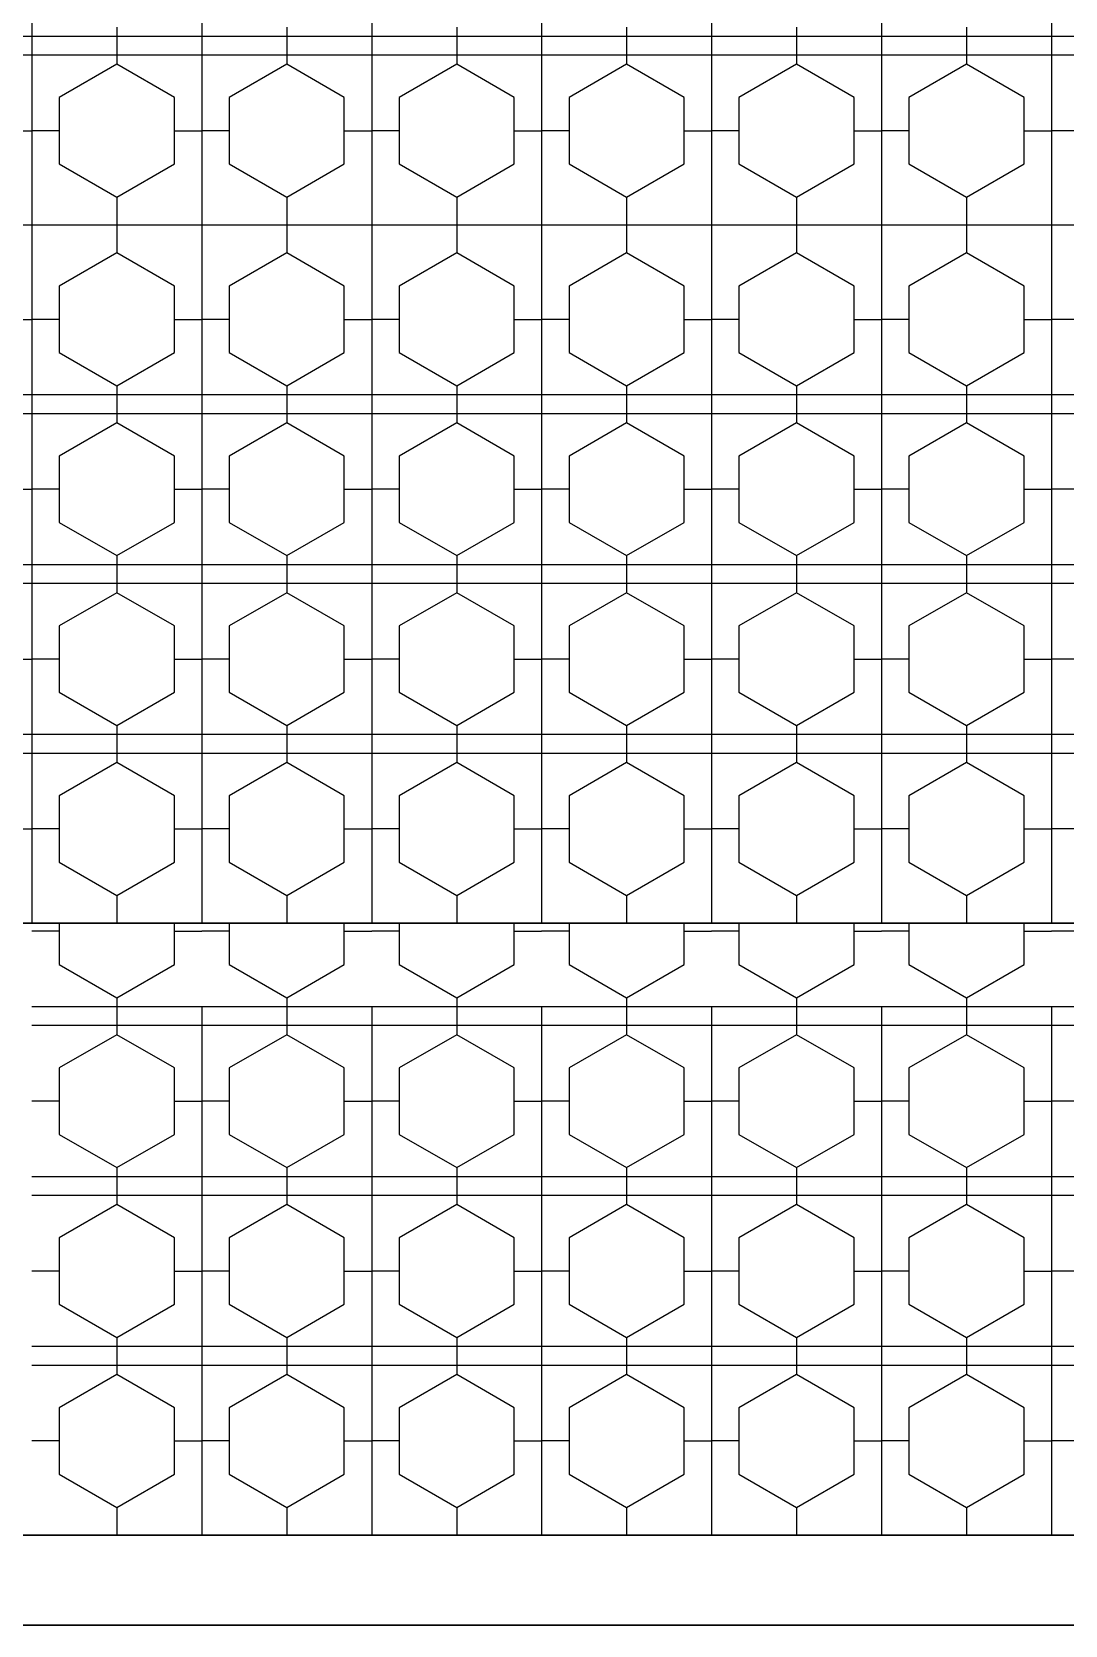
# Model space of a CAD drawing. Header units: metres. Extents: x -1744 to -758, y -4183 to -3914.
# Drawn here: x -838.484 to -835.858, y -4097.928 to -4093.877 of the extents above; entities that cross this region are included whole.
import ezdxf

# ---------------------------------------------------------------- set-up
doc = ezdxf.new("R2010")
doc.units = ezdxf.units.M
doc.layers.add('A-ID', color=11, linetype='Continuous')
doc.layers.add('WALL', color=7, linetype='Continuous')
doc.layers.add('by block', color=252, linetype='Continuous', lineweight=30)

# ---------------------------------------------------------------- blocks, each defined once
blk = doc.blocks.new('A$C1C9B1590')
at = {"layer": 'A-ID', "color": 250}
for p, q in [((767.0044, 89.5065), (767.0044, 89.0269)), ((767.0044, 89.5065), (767.0044, 89.0269)), ((767.4362, 89.5065), (767.4362, 89.0269)), ((767.4362, 89.5065), (767.4362, 89.0269)), ((767.8681, 89.5065), (767.8681, 89.0269)), ((767.8681, 89.5065), (767.8681, 89.0269)), ((768.2999, 89.5065), (768.2999, 89.0269)), ((768.2999, 89.5065), (768.2999, 89.0269)), ((768.7318, 89.5065), (768.7318, 89.0269)), ((768.7318, 89.5065), (768.7318, 89.0269)), ((769.1636, 89.5065), (769.1636, 89.0269)), ((769.1636, 89.5065), (769.1636, 89.0269)), ((769.5954, 89.5065), (769.5954, 89.0269)), ((769.5954, 89.5065), (769.5954, 89.0269)), ((767.0044, 89.0747), (766.5725, 89.0747)), ((767.0044, 89.0747), (767.0044, 88.5951)), ((767.0044, 89.0747), (767.0044, 88.5951)), ((767.4362, 89.0747), (767.0044, 89.0747)), ((767.2203, 89.0978), (767.2203, 89.0269)), ((767.2203, 89.0747), (767.2203, 89.0038)), ((767.4362, 89.0747), (767.4362, 88.5951)), ((767.8681, 89.0747), (767.4362, 89.0747)), ((767.4362, 89.0747), (767.4362, 88.5951)), ((767.6521, 89.0978), (767.6521, 89.0269)), ((767.6521, 89.0747), (767.6521, 89.0038)), ((767.8681, 89.0747), (767.8681, 88.5951)), ((768.2999, 89.0747), (767.8681, 89.0747)), ((767.8681, 89.0747), (767.8681, 88.5951)), ((768.084, 89.0978), (768.084, 89.0269)), ((768.084, 89.0747), (768.084, 89.0038)), ((768.7318, 89.0747), (768.2999, 89.0747)), ((768.2999, 89.0747), (768.2999, 88.5951)), ((768.2999, 89.0747), (768.2999, 88.5951)), ((768.5158, 89.0978), (768.5158, 89.0269)), ((768.5158, 89.0747), (768.5158, 89.0038)), ((768.7318, 89.0747), (768.7318, 88.5951)), ((769.1636, 89.0747), (768.7318, 89.0747)), ((768.7318, 89.0747), (768.7318, 88.5951)), ((768.9477, 89.0978), (768.9477, 89.0269)), ((768.9477, 89.0747), (768.9477, 89.0038)), ((769.1636, 89.0747), (769.1636, 88.5951)), ((769.5954, 89.0747), (769.1636, 89.0747)), ((769.1636, 89.0747), (769.1636, 88.5951)), ((769.3795, 89.0978), (769.3795, 89.0269)), ((769.3795, 89.0747), (769.3795, 89.0038)), ((769.5954, 89.0747), (769.5954, 88.5951)), ((769.5954, 89.0747), (769.5954, 88.5951)), ((770.0273, 89.0747), (769.5954, 89.0747)), ((767.0044, 89.0269), (766.5725, 89.0269)), ((767.4362, 89.0269), (767.0044, 89.0269)), ((767.2203, 89.0038), (767.074, 88.9193)), ((767.3666, 88.9193), (767.2203, 89.0038)), ((767.8681, 89.0269), (767.4362, 89.0269)), ((767.6521, 89.0038), (767.5059, 88.9193)), ((767.7984, 88.9193), (767.6521, 89.0038)), ((768.2999, 89.0269), (767.8681, 89.0269)), ((768.084, 89.0038), (767.9377, 88.9193)), ((768.2303, 88.9193), (768.084, 89.0038)), ((768.7318, 89.0269), (768.2999, 89.0269)), ((768.5158, 89.0038), (768.3696, 88.9193)), ((768.6621, 88.9193), (768.5158, 89.0038)), ((769.1636, 89.0269), (768.7318, 89.0269)), ((768.9477, 89.0038), (768.8014, 88.9193)), ((769.0939, 88.9193), (768.9477, 89.0038)), ((769.5954, 89.0269), (769.1636, 89.0269)), ((769.3795, 89.0038), (769.2333, 88.9193)), ((769.5258, 88.9193), (769.3795, 89.0038)), ((770.0273, 89.0269), (769.5954, 89.0269)), ((767.074, 88.9193), (767.074, 88.7504)), ((767.3666, 88.7504), (767.3666, 88.9193)), ((767.5059, 88.9193), (767.5059, 88.7504)), ((767.7984, 88.7504), (767.7984, 88.9193)), ((767.9377, 88.9193), (767.9377, 88.7504)), ((768.2303, 88.7504), (768.2303, 88.9193)), ((768.3696, 88.9193), (768.3696, 88.7504)), ((768.6621, 88.7504), (768.6621, 88.9193)), ((768.8014, 88.9193), (768.8014, 88.7504)), ((769.0939, 88.7504), (769.0939, 88.9193)), ((769.2333, 88.9193), (769.2333, 88.7504)), ((769.5258, 88.7504), (769.5258, 88.9193)), ((766.9347, 88.8349), (767.0044, 88.8349)), ((767.074, 88.8349), (767.0044, 88.8349)), ((767.3666, 88.8349), (767.4362, 88.8349)), ((767.5059, 88.8349), (767.4362, 88.8349)), ((767.7984, 88.8349), (767.8681, 88.8349)), ((767.9377, 88.8349), (767.8681, 88.8349)), ((768.2303, 88.8349), (768.2999, 88.8349)), ((768.3696, 88.8349), (768.2999, 88.8349)), ((768.6621, 88.8349), (768.7318, 88.8349)), ((768.8014, 88.8349), (768.7318, 88.8349)), ((769.0939, 88.8349), (769.1636, 88.8349)), ((769.2333, 88.8349), (769.1636, 88.8349)), ((769.5258, 88.8349), (769.5954, 88.8349)), ((769.6651, 88.8349), (769.5954, 88.8349)), ((767.074, 88.7504), (767.2203, 88.666)), ((767.2203, 88.666), (767.3666, 88.7504)), ((767.5059, 88.7504), (767.6521, 88.666)), ((767.6521, 88.666), (767.7984, 88.7504)), ((767.9377, 88.7504), (768.084, 88.666)), ((768.084, 88.666), (768.2303, 88.7504)), ((768.3696, 88.7504), (768.5158, 88.666)), ((768.5158, 88.666), (768.6621, 88.7504)), ((768.8014, 88.7504), (768.9477, 88.666)), ((768.9477, 88.666), (769.0939, 88.7504)), ((769.2333, 88.7504), (769.3795, 88.666)), ((769.3795, 88.666), (769.5258, 88.7504)), ((767.2203, 88.666), (767.2203, 88.5951)), ((767.6521, 88.666), (767.6521, 88.5951)), ((768.084, 88.666), (768.084, 88.5951)), ((768.5158, 88.666), (768.5158, 88.5951)), ((768.9477, 88.666), (768.9477, 88.5951)), ((769.3795, 88.666), (769.3795, 88.5951)), ((767.0044, 88.5951), (766.5725, 88.5951)), ((767.0044, 88.5951), (766.5725, 88.5951)), ((767.0044, 88.5951), (767.0044, 88.1155)), ((767.4362, 88.5951), (767.0044, 88.5951)), ((767.0044, 88.5951), (767.0044, 88.1155)), ((767.4362, 88.5951), (767.0044, 88.5951)), ((767.2203, 88.5951), (767.2203, 88.5242)), ((767.8681, 88.5951), (767.4362, 88.5951)), ((767.4362, 88.5951), (767.4362, 88.1155)), ((767.4362, 88.5951), (767.4362, 88.1155)), ((767.8681, 88.5951), (767.4362, 88.5951)), ((767.6521, 88.5951), (767.6521, 88.5242)), ((768.2999, 88.5951), (767.8681, 88.5951)), ((767.8681, 88.5951), (767.8681, 88.1155)), ((768.2999, 88.5951), (767.8681, 88.5951)), ((767.8681, 88.5951), (767.8681, 88.1155)), ((768.084, 88.5951), (768.084, 88.5242)), ((768.2999, 88.5951), (768.2999, 88.1155)), ((768.7318, 88.5951), (768.2999, 88.5951)), ((768.2999, 88.5951), (768.2999, 88.1155)), ((768.7318, 88.5951), (768.2999, 88.5951)), ((768.5158, 88.5951), (768.5158, 88.5242)), ((768.7318, 88.5951), (768.7318, 88.1155)), ((769.1636, 88.5951), (768.7318, 88.5951)), ((768.7318, 88.5951), (768.7318, 88.1155)), ((769.1636, 88.5951), (768.7318, 88.5951)), ((768.9477, 88.5951), (768.9477, 88.5242)), ((769.5954, 88.5951), (769.1636, 88.5951)), ((769.1636, 88.5951), (769.1636, 88.1155)), ((769.1636, 88.5951), (769.1636, 88.1155)), ((769.5954, 88.5951), (769.1636, 88.5951)), ((769.3795, 88.5951), (769.3795, 88.5242)), ((770.0273, 88.5951), (769.5954, 88.5951)), ((770.0273, 88.5951), (769.5954, 88.5951)), ((769.5954, 88.5951), (769.5954, 88.1155)), ((769.5954, 88.5951), (769.5954, 88.1155)), ((767.2203, 88.5242), (767.074, 88.4398)), ((767.3666, 88.4398), (767.2203, 88.5242)), ((767.6521, 88.5242), (767.5059, 88.4398)), ((767.7984, 88.4398), (767.6521, 88.5242)), ((768.084, 88.5242), (767.9377, 88.4398)), ((768.2303, 88.4398), (768.084, 88.5242)), ((768.5158, 88.5242), (768.3696, 88.4398)), ((768.6621, 88.4398), (768.5158, 88.5242)), ((768.9477, 88.5242), (768.8014, 88.4398)), ((769.0939, 88.4398), (768.9477, 88.5242)), ((769.3795, 88.5242), (769.2333, 88.4398)), ((769.5258, 88.4398), (769.3795, 88.5242)), ((767.074, 88.4398), (767.074, 88.2709)), ((767.3666, 88.2709), (767.3666, 88.4398)), ((767.5059, 88.4398), (767.5059, 88.2709)), ((767.7984, 88.2709), (767.7984, 88.4398)), ((767.9377, 88.4398), (767.9377, 88.2709)), ((768.2303, 88.2709), (768.2303, 88.4398)), ((768.3696, 88.4398), (768.3696, 88.2709)), ((768.6621, 88.2709), (768.6621, 88.4398)), ((768.8014, 88.4398), (768.8014, 88.2709)), ((769.0939, 88.2709), (769.0939, 88.4398)), ((769.2333, 88.4398), (769.2333, 88.2709)), ((769.5258, 88.2709), (769.5258, 88.4398)), ((766.9347, 88.3553), (767.0044, 88.3553)), ((767.074, 88.3553), (767.0044, 88.3553)), ((767.3666, 88.3553), (767.4362, 88.3553)), ((767.5059, 88.3553), (767.4362, 88.3553)), ((767.7984, 88.3553), (767.8681, 88.3553)), ((767.9377, 88.3553), (767.8681, 88.3553)), ((768.2303, 88.3553), (768.2999, 88.3553)), ((768.3696, 88.3553), (768.2999, 88.3553)), ((768.6621, 88.3553), (768.7318, 88.3553)), ((768.8014, 88.3553), (768.7318, 88.3553)), ((769.0939, 88.3553), (769.1636, 88.3553)), ((769.2333, 88.3553), (769.1636, 88.3553)), ((769.5258, 88.3553), (769.5954, 88.3553)), ((769.6651, 88.3553), (769.5954, 88.3553)), ((767.074, 88.2709), (767.2203, 88.1864)), ((767.2203, 88.1864), (767.3666, 88.2709)), ((767.5059, 88.2709), (767.6521, 88.1864)), ((767.6521, 88.1864), (767.7984, 88.2709)), ((767.9377, 88.2709), (768.084, 88.1864)), ((768.084, 88.1864), (768.2303, 88.2709)), ((768.3696, 88.2709), (768.5158, 88.1864)), ((768.5158, 88.1864), (768.6621, 88.2709)), ((768.8014, 88.2709), (768.9477, 88.1864)), ((768.9477, 88.1864), (769.0939, 88.2709)), ((769.2333, 88.2709), (769.3795, 88.1864)), ((769.3795, 88.1864), (769.5258, 88.2709)), ((767.2203, 88.1864), (767.2203, 88.1155)), ((767.6521, 88.1864), (767.6521, 88.1155)), ((768.084, 88.1864), (768.084, 88.1155)), ((768.5158, 88.1864), (768.5158, 88.1155)), ((768.9477, 88.1864), (768.9477, 88.1155)), ((769.3795, 88.1864), (769.3795, 88.1155)), ((767.0044, 88.1632), (766.5725, 88.1632)), ((767.0044, 88.1632), (767.0044, 87.6837)), ((767.0044, 88.1632), (767.0044, 87.6837)), ((767.4362, 88.1632), (767.0044, 88.1632)), ((767.2203, 88.1632), (767.2203, 88.0924)), ((767.4362, 88.1632), (767.4362, 87.6837)), ((767.8681, 88.1632), (767.4362, 88.1632)), ((767.4362, 88.1632), (767.4362, 87.6837)), ((767.6521, 88.1632), (767.6521, 88.0924)), ((768.2999, 88.1632), (767.8681, 88.1632)), ((767.8681, 88.1632), (767.8681, 87.6837)), ((767.8681, 88.1632), (767.8681, 87.6837)), ((768.084, 88.1632), (768.084, 88.0924)), ((768.7318, 88.1632), (768.2999, 88.1632)), ((768.2999, 88.1632), (768.2999, 87.6837)), ((768.2999, 88.1632), (768.2999, 87.6837)), ((768.5158, 88.1632), (768.5158, 88.0924)), ((768.7318, 88.1632), (768.7318, 87.6837)), ((769.1636, 88.1632), (768.7318, 88.1632)), ((768.7318, 88.1632), (768.7318, 87.6837)), ((768.9477, 88.1632), (768.9477, 88.0924)), ((769.5954, 88.1632), (769.1636, 88.1632)), ((769.1636, 88.1632), (769.1636, 87.6837)), ((769.1636, 88.1632), (769.1636, 87.6837)), ((769.3795, 88.1632), (769.3795, 88.0924)), ((769.5954, 88.1632), (769.5954, 87.6837)), ((770.0273, 88.1632), (769.5954, 88.1632)), ((769.5954, 88.1632), (769.5954, 87.6837)), ((767.0044, 88.1155), (766.5725, 88.1155)), ((767.4362, 88.1155), (767.0044, 88.1155)), ((767.8681, 88.1155), (767.4362, 88.1155)), ((768.2999, 88.1155), (767.8681, 88.1155)), ((768.7318, 88.1155), (768.2999, 88.1155)), ((769.1636, 88.1155), (768.7318, 88.1155)), ((769.5954, 88.1155), (769.1636, 88.1155)), ((770.0273, 88.1155), (769.5954, 88.1155)), ((767.2203, 88.0924), (767.074, 88.0079)), ((767.3666, 88.0079), (767.2203, 88.0924)), ((767.6521, 88.0924), (767.5059, 88.0079)), ((767.7984, 88.0079), (767.6521, 88.0924)), ((768.084, 88.0924), (767.9377, 88.0079)), ((768.2303, 88.0079), (768.084, 88.0924)), ((768.5158, 88.0924), (768.3696, 88.0079)), ((768.6621, 88.0079), (768.5158, 88.0924)), ((768.9477, 88.0924), (768.8014, 88.0079)), ((769.0939, 88.0079), (768.9477, 88.0924)), ((769.3795, 88.0924), (769.2333, 88.0079)), ((769.5258, 88.0079), (769.3795, 88.0924)), ((767.074, 88.0079), (767.074, 87.839)), ((767.3666, 87.839), (767.3666, 88.0079)), ((767.5059, 88.0079), (767.5059, 87.839)), ((767.7984, 87.839), (767.7984, 88.0079)), ((767.9377, 88.0079), (767.9377, 87.839)), ((768.2303, 87.839), (768.2303, 88.0079)), ((768.3696, 88.0079), (768.3696, 87.839)), ((768.6621, 87.839), (768.6621, 88.0079)), ((768.8014, 88.0079), (768.8014, 87.839)), ((769.0939, 87.839), (769.0939, 88.0079)), ((769.2333, 88.0079), (769.2333, 87.839)), ((769.5258, 87.839), (769.5258, 88.0079)), ((766.9347, 87.9235), (767.0044, 87.9235)), ((767.074, 87.9235), (767.0044, 87.9235)), ((767.3666, 87.9235), (767.4362, 87.9235)), ((767.5059, 87.9235), (767.4362, 87.9235)), ((767.7984, 87.9235), (767.8681, 87.9235)), ((767.9377, 87.9235), (767.8681, 87.9235)), ((768.2303, 87.9235), (768.2999, 87.9235)), ((768.3696, 87.9235), (768.2999, 87.9235)), ((768.6621, 87.9235), (768.7318, 87.9235)), ((768.8014, 87.9235), (768.7318, 87.9235)), ((769.0939, 87.9235), (769.1636, 87.9235)), ((769.2333, 87.9235), (769.1636, 87.9235)), ((769.5258, 87.9235), (769.5954, 87.9235)), ((769.6651, 87.9235), (769.5954, 87.9235)), ((767.074, 87.839), (767.2203, 87.7546)), ((767.2203, 87.7546), (767.3666, 87.839)), ((767.5059, 87.839), (767.6521, 87.7546)), ((767.6521, 87.7546), (767.7984, 87.839)), ((767.9377, 87.839), (768.084, 87.7546)), ((768.084, 87.7546), (768.2303, 87.839)), ((768.3696, 87.839), (768.5158, 87.7546)), ((768.5158, 87.7546), (768.6621, 87.839)), ((768.8014, 87.839), (768.9477, 87.7546)), ((768.9477, 87.7546), (769.0939, 87.839)), ((769.2333, 87.839), (769.3795, 87.7546)), ((769.3795, 87.7546), (769.5258, 87.839)), ((767.2203, 87.7546), (767.2203, 87.6837)), ((767.6521, 87.7546), (767.6521, 87.6837)), ((768.084, 87.7546), (768.084, 87.6837)), ((768.5158, 87.7546), (768.5158, 87.6837)), ((768.9477, 87.7546), (768.9477, 87.6837)), ((769.3795, 87.7546), (769.3795, 87.6837)), ((767.0044, 87.7314), (766.5725, 87.7314)), ((767.0044, 87.7314), (767.0044, 87.2518)), ((767.4362, 87.7314), (767.0044, 87.7314)), ((767.0044, 87.7314), (767.0044, 87.2518)), ((767.2203, 87.7314), (767.2203, 87.6605)), ((767.4362, 87.7314), (767.4362, 87.2518)), ((767.8681, 87.7314), (767.4362, 87.7314)), ((767.4362, 87.7314), (767.4362, 87.2518)), ((767.6521, 87.7314), (767.6521, 87.6605)), ((767.8681, 87.7314), (767.8681, 87.2518)), ((768.2999, 87.7314), (767.8681, 87.7314)), ((767.8681, 87.7314), (767.8681, 87.2518)), ((768.084, 87.7314), (768.084, 87.6605)), ((768.7318, 87.7314), (768.2999, 87.7314)), ((768.2999, 87.7314), (768.2999, 87.2518)), ((768.2999, 87.7314), (768.2999, 87.2518)), ((768.5158, 87.7314), (768.5158, 87.6605)), ((769.1636, 87.7314), (768.7318, 87.7314)), ((768.7318, 87.7314), (768.7318, 87.2518)), ((768.7318, 87.7314), (768.7318, 87.2518)), ((768.9477, 87.7314), (768.9477, 87.6605)), ((769.5954, 87.7314), (769.1636, 87.7314)), ((769.1636, 87.7314), (769.1636, 87.2518)), ((769.1636, 87.7314), (769.1636, 87.2518)), ((769.3795, 87.7314), (769.3795, 87.6605)), ((769.5954, 87.7314), (769.5954, 87.2518)), ((770.0273, 87.7314), (769.5954, 87.7314)), ((769.5954, 87.7314), (769.5954, 87.2518)), ((767.0044, 87.6837), (766.5725, 87.6837)), ((767.4362, 87.6837), (767.0044, 87.6837)), ((767.2203, 87.6605), (767.074, 87.5761)), ((767.3666, 87.5761), (767.2203, 87.6605)), ((767.8681, 87.6837), (767.4362, 87.6837)), ((767.6521, 87.6605), (767.5059, 87.5761)), ((767.7984, 87.5761), (767.6521, 87.6605)), ((768.2999, 87.6837), (767.8681, 87.6837)), ((768.084, 87.6605), (767.9377, 87.5761)), ((768.2303, 87.5761), (768.084, 87.6605)), ((768.7318, 87.6837), (768.2999, 87.6837)), ((768.5158, 87.6605), (768.3696, 87.5761)), ((768.6621, 87.5761), (768.5158, 87.6605)), ((769.1636, 87.6837), (768.7318, 87.6837)), ((768.9477, 87.6605), (768.8014, 87.5761)), ((769.0939, 87.5761), (768.9477, 87.6605)), ((769.5954, 87.6837), (769.1636, 87.6837)), ((769.3795, 87.6605), (769.2333, 87.5761)), ((769.5258, 87.5761), (769.3795, 87.6605)), ((770.0273, 87.6837), (769.5954, 87.6837)), ((767.074, 87.5761), (767.074, 87.4072)), ((767.3666, 87.4072), (767.3666, 87.5761)), ((767.5059, 87.5761), (767.5059, 87.4072)), ((767.7984, 87.4072), (767.7984, 87.5761)), ((767.9377, 87.5761), (767.9377, 87.4072)), ((768.2303, 87.4072), (768.2303, 87.5761)), ((768.3696, 87.5761), (768.3696, 87.4072)), ((768.6621, 87.4072), (768.6621, 87.5761)), ((768.8014, 87.5761), (768.8014, 87.4072)), ((769.0939, 87.4072), (769.0939, 87.5761)), ((769.2333, 87.5761), (769.2333, 87.4072)), ((769.5258, 87.4072), (769.5258, 87.5761)), ((766.9347, 87.4916), (767.0044, 87.4916)), ((767.074, 87.4916), (767.0044, 87.4916)), ((767.3666, 87.4916), (767.4362, 87.4916)), ((767.5059, 87.4916), (767.4362, 87.4916)), ((767.7984, 87.4916), (767.8681, 87.4916)), ((767.9377, 87.4916), (767.8681, 87.4916)), ((768.2303, 87.4916), (768.2999, 87.4916)), ((768.3696, 87.4916), (768.2999, 87.4916)), ((768.6621, 87.4916), (768.7318, 87.4916)), ((768.8014, 87.4916), (768.7318, 87.4916)), ((769.0939, 87.4916), (769.1636, 87.4916)), ((769.2333, 87.4916), (769.1636, 87.4916)), ((769.5258, 87.4916), (769.5954, 87.4916)), ((769.6651, 87.4916), (769.5954, 87.4916)), ((767.074, 87.4072), (767.2203, 87.3227)), ((767.2203, 87.3227), (767.3666, 87.4072)), ((767.5059, 87.4072), (767.6521, 87.3227)), ((767.6521, 87.3227), (767.7984, 87.4072)), ((767.9377, 87.4072), (768.084, 87.3227)), ((768.084, 87.3227), (768.2303, 87.4072)), ((768.3696, 87.4072), (768.5158, 87.3227)), ((768.5158, 87.3227), (768.6621, 87.4072)), ((768.8014, 87.4072), (768.9477, 87.3227)), ((768.9477, 87.3227), (769.0939, 87.4072)), ((769.2333, 87.4072), (769.3795, 87.3227)), ((769.3795, 87.3227), (769.5258, 87.4072)), ((767.0044, 87.2996), (766.5725, 87.2996)), ((767.4362, 87.2996), (767.0044, 87.2996)), ((767.0044, 87.2996), (767.0044, 86.82)), ((767.0044, 87.2996), (767.0044, 86.82)), ((767.2203, 87.3227), (767.2203, 87.2518)), ((767.2203, 87.2996), (767.2203, 87.2287)), ((767.4362, 87.2996), (767.4362, 86.82)), ((767.8681, 87.2996), (767.4362, 87.2996)), ((767.4362, 87.2996), (767.4362, 86.82)), ((767.6521, 87.3227), (767.6521, 87.2518)), ((767.6521, 87.2996), (767.6521, 87.2287)), ((767.8681, 87.2996), (767.8681, 86.82)), ((768.2999, 87.2996), (767.8681, 87.2996)), ((767.8681, 87.2996), (767.8681, 86.82)), ((768.084, 87.3227), (768.084, 87.2518)), ((768.084, 87.2996), (768.084, 87.2287)), ((768.2999, 87.2996), (768.2999, 86.82)), ((768.7318, 87.2996), (768.2999, 87.2996)), ((768.2999, 87.2996), (768.2999, 86.82)), ((768.5158, 87.3227), (768.5158, 87.2518)), ((768.5158, 87.2996), (768.5158, 87.2287)), ((769.1636, 87.2996), (768.7318, 87.2996)), ((768.7318, 87.2996), (768.7318, 86.82)), ((768.7318, 87.2996), (768.7318, 86.82)), ((768.9477, 87.3227), (768.9477, 87.2518)), ((768.9477, 87.2996), (768.9477, 87.2287)), ((769.1636, 87.2996), (769.1636, 86.82)), ((769.1636, 87.2996), (769.1636, 86.82)), ((769.5954, 87.2996), (769.1636, 87.2996)), ((769.3795, 87.3227), (769.3795, 87.2518)), ((769.3795, 87.2996), (769.3795, 87.2287)), ((769.5954, 87.2996), (769.5954, 86.82)), ((769.5954, 87.2996), (769.5954, 86.82)), ((770.0273, 87.2996), (769.5954, 87.2996)), ((767.0044, 87.2518), (766.5725, 87.2518)), ((767.4362, 87.2518), (767.0044, 87.2518)), ((767.8681, 87.2518), (767.4362, 87.2518)), ((768.2999, 87.2518), (767.8681, 87.2518)), ((768.7318, 87.2518), (768.2999, 87.2518)), ((769.1636, 87.2518), (768.7318, 87.2518)), ((769.5954, 87.2518), (769.1636, 87.2518)), ((770.0273, 87.2518), (769.5954, 87.2518)), ((767.2203, 87.2287), (767.074, 87.1442)), ((767.3666, 87.1442), (767.2203, 87.2287)), ((767.6521, 87.2287), (767.5059, 87.1442)), ((767.7984, 87.1442), (767.6521, 87.2287)), ((768.084, 87.2287), (767.9377, 87.1442)), ((768.2303, 87.1442), (768.084, 87.2287)), ((768.5158, 87.2287), (768.3696, 87.1442)), ((768.6621, 87.1442), (768.5158, 87.2287)), ((768.9477, 87.2287), (768.8014, 87.1442)), ((769.0939, 87.1442), (768.9477, 87.2287)), ((769.3795, 87.2287), (769.2333, 87.1442)), ((769.5258, 87.1442), (769.3795, 87.2287)), ((767.074, 87.1442), (767.074, 86.9753)), ((767.3666, 86.9753), (767.3666, 87.1442)), ((767.5059, 87.1442), (767.5059, 86.9753)), ((767.7984, 86.9753), (767.7984, 87.1442)), ((767.9377, 87.1442), (767.9377, 86.9753)), ((768.2303, 86.9753), (768.2303, 87.1442)), ((768.3696, 87.1442), (768.3696, 86.9753)), ((768.6621, 86.9753), (768.6621, 87.1442)), ((768.8014, 87.1442), (768.8014, 86.9753)), ((769.0939, 86.9753), (769.0939, 87.1442)), ((769.2333, 87.1442), (769.2333, 86.9753)), ((769.5258, 86.9753), (769.5258, 87.1442)), ((766.9347, 87.0598), (767.0044, 87.0598)), ((767.074, 87.0598), (767.0044, 87.0598)), ((767.3666, 87.0598), (767.4362, 87.0598)), ((767.5059, 87.0598), (767.4362, 87.0598)), ((767.7984, 87.0598), (767.8681, 87.0598)), ((767.9377, 87.0598), (767.8681, 87.0598)), ((768.2303, 87.0598), (768.2999, 87.0598)), ((768.3696, 87.0598), (768.2999, 87.0598)), ((768.6621, 87.0598), (768.7318, 87.0598)), ((768.8014, 87.0598), (768.7318, 87.0598)), ((769.0939, 87.0598), (769.1636, 87.0598)), ((769.2333, 87.0598), (769.1636, 87.0598)), ((769.5258, 87.0598), (769.5954, 87.0598)), ((769.6651, 87.0598), (769.5954, 87.0598)), ((767.074, 86.9753), (767.2203, 86.8909)), ((767.2203, 86.8909), (767.3666, 86.9753)), ((767.5059, 86.9753), (767.6521, 86.8909)), ((767.6521, 86.8909), (767.7984, 86.9753)), ((767.9377, 86.9753), (768.084, 86.8909)), ((768.084, 86.8909), (768.2303, 86.9753)), ((768.3696, 86.9753), (768.5158, 86.8909)), ((768.5158, 86.8909), (768.6621, 86.9753)), ((768.8014, 86.9753), (768.9477, 86.8909)), ((768.9477, 86.8909), (769.0939, 86.9753)), ((769.2333, 86.9753), (769.3795, 86.8909)), ((769.3795, 86.8909), (769.5258, 86.9753)), ((767.2203, 86.8909), (767.2203, 86.82)), ((767.6521, 86.8909), (767.6521, 86.82)), ((768.084, 86.8909), (768.084, 86.82)), ((768.5158, 86.8909), (768.5158, 86.82)), ((768.9477, 86.8909), (768.9477, 86.82)), ((769.3795, 86.8909), (769.3795, 86.82)), ((767.0044, 86.82), (766.5725, 86.82)), ((767.4362, 86.82), (767.0044, 86.82)), ((767.074, 86.82), (767.074, 86.7151)), ((767.3666, 86.7151), (767.3666, 86.82)), ((767.8681, 86.82), (767.4362, 86.82)), ((767.5059, 86.82), (767.5059, 86.7151)), ((767.7984, 86.7151), (767.7984, 86.82)), ((768.2999, 86.82), (767.8681, 86.82)), ((767.9377, 86.82), (767.9377, 86.7151)), ((768.2303, 86.7151), (768.2303, 86.82)), ((768.7318, 86.82), (768.2999, 86.82)), ((768.3696, 86.82), (768.3696, 86.7151)), ((768.6621, 86.7151), (768.6621, 86.82)), ((769.1636, 86.82), (768.7318, 86.82)), ((768.8014, 86.82), (768.8014, 86.7151)), ((769.0939, 86.7151), (769.0939, 86.82)), ((769.5954, 86.82), (769.1636, 86.82)), ((769.2333, 86.82), (769.2333, 86.7151)), ((769.5258, 86.7151), (769.5258, 86.82)), ((770.0273, 86.82), (769.5954, 86.82)), ((767.074, 86.7996), (767.0044, 86.7996)), ((767.3666, 86.7996), (767.4362, 86.7996)), ((767.5059, 86.7996), (767.4362, 86.7996)), ((767.7984, 86.7996), (767.8681, 86.7996)), ((767.9377, 86.7996), (767.8681, 86.7996)), ((768.2303, 86.7996), (768.2999, 86.7996)), ((768.3696, 86.7996), (768.2999, 86.7996)), ((768.6621, 86.7996), (768.7318, 86.7996)), ((768.8014, 86.7996), (768.7318, 86.7996)), ((769.0939, 86.7996), (769.1636, 86.7996)), ((769.2333, 86.7996), (769.1636, 86.7996)), ((769.5258, 86.7996), (769.5954, 86.7996)), ((769.6651, 86.7996), (769.5954, 86.7996)), ((767.074, 86.7151), (767.2203, 86.6307)), ((767.2203, 86.6307), (767.3666, 86.7151)), ((767.5059, 86.7151), (767.6521, 86.6307)), ((767.6521, 86.6307), (767.7984, 86.7151)), ((767.9377, 86.7151), (768.084, 86.6307)), ((768.084, 86.6307), (768.2303, 86.7151)), ((768.3696, 86.7151), (768.5158, 86.6307)), ((768.5158, 86.6307), (768.6621, 86.7151)), ((768.8014, 86.7151), (768.9477, 86.6307)), ((768.9477, 86.6307), (769.0939, 86.7151)), ((769.2333, 86.7151), (769.3795, 86.6307)), ((769.3795, 86.6307), (769.5258, 86.7151)), ((767.4362, 86.6075), (767.0044, 86.6075)), ((767.2203, 86.6307), (767.2203, 86.5598)), ((767.2203, 86.6075), (767.2203, 86.5366)), ((767.4362, 86.6075), (767.4362, 86.1279)), ((767.8681, 86.6075), (767.4362, 86.6075)), ((767.4362, 86.6075), (767.4362, 86.1279)), ((767.6521, 86.6307), (767.6521, 86.5598)), ((767.6521, 86.6075), (767.6521, 86.5366)), ((768.2999, 86.6075), (767.8681, 86.6075)), ((767.8681, 86.6075), (767.8681, 86.1279)), ((767.8681, 86.6075), (767.8681, 86.1279)), ((768.084, 86.6307), (768.084, 86.5598)), ((768.084, 86.6075), (768.084, 86.5366)), ((768.7318, 86.6075), (768.2999, 86.6075)), ((768.2999, 86.6075), (768.2999, 86.1279)), ((768.2999, 86.6075), (768.2999, 86.1279)), ((768.5158, 86.6307), (768.5158, 86.5598)), ((768.5158, 86.6075), (768.5158, 86.5366)), ((768.7318, 86.6075), (768.7318, 86.1279)), ((769.1636, 86.6075), (768.7318, 86.6075)), ((768.7318, 86.6075), (768.7318, 86.1279)), ((768.9477, 86.6307), (768.9477, 86.5598)), ((768.9477, 86.6075), (768.9477, 86.5366)), ((769.5954, 86.6075), (769.1636, 86.6075)), ((769.1636, 86.6075), (769.1636, 86.1279)), ((769.1636, 86.6075), (769.1636, 86.1279)), ((769.3795, 86.6307), (769.3795, 86.5598)), ((769.3795, 86.6075), (769.3795, 86.5366)), ((769.5954, 86.6075), (769.5954, 86.1279)), ((770.0273, 86.6075), (769.5954, 86.6075)), ((769.5954, 86.6075), (769.5954, 86.1279)), ((767.4362, 86.5598), (767.0044, 86.5598)), ((767.2203, 86.5366), (767.074, 86.4522)), ((767.3666, 86.4522), (767.2203, 86.5366)), ((767.8681, 86.5598), (767.4362, 86.5598)), ((767.6521, 86.5366), (767.5059, 86.4522)), ((767.7984, 86.4522), (767.6521, 86.5366)), ((768.2999, 86.5598), (767.8681, 86.5598)), ((768.084, 86.5366), (767.9377, 86.4522)), ((768.2303, 86.4522), (768.084, 86.5366)), ((768.7318, 86.5598), (768.2999, 86.5598)), ((768.5158, 86.5366), (768.3696, 86.4522)), ((768.6621, 86.4522), (768.5158, 86.5366)), ((769.1636, 86.5598), (768.7318, 86.5598)), ((768.9477, 86.5366), (768.8014, 86.4522)), ((769.0939, 86.4522), (768.9477, 86.5366)), ((769.5954, 86.5598), (769.1636, 86.5598)), ((769.3795, 86.5366), (769.2333, 86.4522)), ((769.5258, 86.4522), (769.3795, 86.5366)), ((770.0273, 86.5598), (769.5954, 86.5598)), ((767.074, 86.4522), (767.074, 86.2833)), ((767.3666, 86.2833), (767.3666, 86.4522)), ((767.5059, 86.4522), (767.5059, 86.2833)), ((767.7984, 86.2833), (767.7984, 86.4522)), ((767.9377, 86.4522), (767.9377, 86.2833)), ((768.2303, 86.2833), (768.2303, 86.4522)), ((768.3696, 86.4522), (768.3696, 86.2833)), ((768.6621, 86.2833), (768.6621, 86.4522)), ((768.8014, 86.4522), (768.8014, 86.2833)), ((769.0939, 86.2833), (769.0939, 86.4522)), ((769.2333, 86.4522), (769.2333, 86.2833)), ((769.5258, 86.2833), (769.5258, 86.4522)), ((767.074, 86.3677), (767.0044, 86.3677)), ((767.3666, 86.3677), (767.4362, 86.3677)), ((767.5059, 86.3677), (767.4362, 86.3677)), ((767.7984, 86.3677), (767.8681, 86.3677)), ((767.9377, 86.3677), (767.8681, 86.3677)), ((768.2303, 86.3677), (768.2999, 86.3677)), ((768.3696, 86.3677), (768.2999, 86.3677)), ((768.6621, 86.3677), (768.7318, 86.3677)), ((768.8014, 86.3677), (768.7318, 86.3677)), ((769.0939, 86.3677), (769.1636, 86.3677)), ((769.2333, 86.3677), (769.1636, 86.3677)), ((769.5258, 86.3677), (769.5954, 86.3677)), ((769.6651, 86.3677), (769.5954, 86.3677)), ((767.074, 86.2833), (767.2203, 86.1988)), ((767.2203, 86.1988), (767.3666, 86.2833)), ((767.5059, 86.2833), (767.6521, 86.1988)), ((767.6521, 86.1988), (767.7984, 86.2833)), ((767.9377, 86.2833), (768.084, 86.1988)), ((768.084, 86.1988), (768.2303, 86.2833)), ((768.3696, 86.2833), (768.5158, 86.1988)), ((768.5158, 86.1988), (768.6621, 86.2833)), ((768.8014, 86.2833), (768.9477, 86.1988)), ((768.9477, 86.1988), (769.0939, 86.2833)), ((769.2333, 86.2833), (769.3795, 86.1988)), ((769.3795, 86.1988), (769.5258, 86.2833)), ((767.2203, 86.1988), (767.2203, 86.1279)), ((767.6521, 86.1988), (767.6521, 86.1279)), ((768.084, 86.1988), (768.084, 86.1279)), ((768.5158, 86.1988), (768.5158, 86.1279)), ((768.9477, 86.1988), (768.9477, 86.1279)), ((769.3795, 86.1988), (769.3795, 86.1279)), ((767.4362, 86.1757), (767.0044, 86.1757)), ((767.2203, 86.1757), (767.2203, 86.1048)), ((767.4362, 86.1757), (767.4362, 85.6961)), ((767.8681, 86.1757), (767.4362, 86.1757)), ((767.4362, 86.1757), (767.4362, 85.6961)), ((767.6521, 86.1757), (767.6521, 86.1048)), ((767.8681, 86.1757), (767.8681, 85.6961)), ((768.2999, 86.1757), (767.8681, 86.1757)), ((767.8681, 86.1757), (767.8681, 85.6961)), ((768.084, 86.1757), (768.084, 86.1048)), ((768.7318, 86.1757), (768.2999, 86.1757)), ((768.2999, 86.1757), (768.2999, 85.6961)), ((768.2999, 86.1757), (768.2999, 85.6961)), ((768.5158, 86.1757), (768.5158, 86.1048)), ((769.1636, 86.1757), (768.7318, 86.1757)), ((768.7318, 86.1757), (768.7318, 85.6961)), ((768.7318, 86.1757), (768.7318, 85.6961)), ((768.9477, 86.1757), (768.9477, 86.1048)), ((769.5954, 86.1757), (769.1636, 86.1757)), ((769.1636, 86.1757), (769.1636, 85.6961)), ((769.1636, 86.1757), (769.1636, 85.6961)), ((769.3795, 86.1757), (769.3795, 86.1048)), ((769.5954, 86.1757), (769.5954, 85.6961)), ((770.0273, 86.1757), (769.5954, 86.1757)), ((769.5954, 86.1757), (769.5954, 85.6961)), ((767.4362, 86.1279), (767.0044, 86.1279)), ((767.8681, 86.1279), (767.4362, 86.1279)), ((768.2999, 86.1279), (767.8681, 86.1279)), ((768.7318, 86.1279), (768.2999, 86.1279)), ((769.1636, 86.1279), (768.7318, 86.1279)), ((769.5954, 86.1279), (769.1636, 86.1279)), ((770.0273, 86.1279), (769.5954, 86.1279)), ((767.2203, 86.1048), (767.074, 86.0203)), ((767.3666, 86.0203), (767.2203, 86.1048)), ((767.6521, 86.1048), (767.5059, 86.0203)), ((767.7984, 86.0203), (767.6521, 86.1048)), ((768.084, 86.1048), (767.9377, 86.0203)), ((768.2303, 86.0203), (768.084, 86.1048)), ((768.5158, 86.1048), (768.3696, 86.0203)), ((768.6621, 86.0203), (768.5158, 86.1048)), ((768.9477, 86.1048), (768.8014, 86.0203)), ((769.0939, 86.0203), (768.9477, 86.1048)), ((769.3795, 86.1048), (769.2333, 86.0203)), ((769.5258, 86.0203), (769.3795, 86.1048)), ((767.074, 86.0203), (767.074, 85.8514)), ((767.3666, 85.8514), (767.3666, 86.0203)), ((767.5059, 86.0203), (767.5059, 85.8514)), ((767.7984, 85.8514), (767.7984, 86.0203)), ((767.9377, 86.0203), (767.9377, 85.8514)), ((768.2303, 85.8514), (768.2303, 86.0203)), ((768.3696, 86.0203), (768.3696, 85.8514)), ((768.6621, 85.8514), (768.6621, 86.0203)), ((768.8014, 86.0203), (768.8014, 85.8514)), ((769.0939, 85.8514), (769.0939, 86.0203)), ((769.2333, 86.0203), (769.2333, 85.8514)), ((769.5258, 85.8514), (769.5258, 86.0203)), ((767.074, 85.9359), (767.0044, 85.9359)), ((767.3666, 85.9359), (767.4362, 85.9359)), ((767.5059, 85.9359), (767.4362, 85.9359)), ((767.7984, 85.9359), (767.8681, 85.9359)), ((767.9377, 85.9359), (767.8681, 85.9359)), ((768.2303, 85.9359), (768.2999, 85.9359)), ((768.3696, 85.9359), (768.2999, 85.9359)), ((768.6621, 85.9359), (768.7318, 85.9359)), ((768.8014, 85.9359), (768.7318, 85.9359)), ((769.0939, 85.9359), (769.1636, 85.9359)), ((769.2333, 85.9359), (769.1636, 85.9359)), ((769.5258, 85.9359), (769.5954, 85.9359)), ((769.6651, 85.9359), (769.5954, 85.9359)), ((767.074, 85.8514), (767.2203, 85.767)), ((767.2203, 85.767), (767.3666, 85.8514)), ((767.5059, 85.8514), (767.6521, 85.767)), ((767.6521, 85.767), (767.7984, 85.8514)), ((767.9377, 85.8514), (768.084, 85.767)), ((768.084, 85.767), (768.2303, 85.8514)), ((768.3696, 85.8514), (768.5158, 85.767)), ((768.5158, 85.767), (768.6621, 85.8514)), ((768.8014, 85.8514), (768.9477, 85.767)), ((768.9477, 85.767), (769.0939, 85.8514)), ((769.2333, 85.8514), (769.3795, 85.767)), ((769.3795, 85.767), (769.5258, 85.8514)), ((767.2203, 85.767), (767.2203, 85.6961)), ((767.6521, 85.767), (767.6521, 85.6961)), ((768.084, 85.767), (768.084, 85.6961)), ((768.5158, 85.767), (768.5158, 85.6961)), ((768.9477, 85.767), (768.9477, 85.6961)), ((769.3795, 85.767), (769.3795, 85.6961)), ((767.4362, 85.7438), (767.0044, 85.7438)), ((767.2203, 85.7438), (767.2203, 85.6729)), ((767.4362, 85.7438), (767.4362, 85.2643)), ((767.8681, 85.7438), (767.4362, 85.7438)), ((767.4362, 85.7438), (767.4362, 85.2643)), ((767.6521, 85.7438), (767.6521, 85.6729)), ((767.8681, 85.7438), (767.8681, 85.2643)), ((768.2999, 85.7438), (767.8681, 85.7438)), ((767.8681, 85.7438), (767.8681, 85.2643)), ((768.084, 85.7438), (768.084, 85.6729)), ((768.2999, 85.7438), (768.2999, 85.2643)), ((768.7318, 85.7438), (768.2999, 85.7438)), ((768.2999, 85.7438), (768.2999, 85.2643)), ((768.5158, 85.7438), (768.5158, 85.6729)), ((769.1636, 85.7438), (768.7318, 85.7438)), ((768.7318, 85.7438), (768.7318, 85.2643)), ((768.7318, 85.7438), (768.7318, 85.2643)), ((768.9477, 85.7438), (768.9477, 85.6729)), ((769.1636, 85.7438), (769.1636, 85.2643)), ((769.1636, 85.7438), (769.1636, 85.2643)), ((769.5954, 85.7438), (769.1636, 85.7438)), ((769.3795, 85.7438), (769.3795, 85.6729)), ((769.5954, 85.7438), (769.5954, 85.2643)), ((769.5954, 85.7438), (769.5954, 85.2643)), ((770.0273, 85.7438), (769.5954, 85.7438)), ((767.4362, 85.6961), (767.0044, 85.6961)), ((767.2203, 85.6729), (767.074, 85.5885)), ((767.3666, 85.5885), (767.2203, 85.6729)), ((767.8681, 85.6961), (767.4362, 85.6961)), ((767.6521, 85.6729), (767.5059, 85.5885)), ((767.7984, 85.5885), (767.6521, 85.6729)), ((768.2999, 85.6961), (767.8681, 85.6961)), ((768.084, 85.6729), (767.9377, 85.5885)), ((768.2303, 85.5885), (768.084, 85.6729)), ((768.7318, 85.6961), (768.2999, 85.6961)), ((768.5158, 85.6729), (768.3696, 85.5885)), ((768.6621, 85.5885), (768.5158, 85.6729)), ((769.1636, 85.6961), (768.7318, 85.6961)), ((768.9477, 85.6729), (768.8014, 85.5885)), ((769.0939, 85.5885), (768.9477, 85.6729)), ((769.5954, 85.6961), (769.1636, 85.6961)), ((769.3795, 85.6729), (769.2333, 85.5885)), ((769.5258, 85.5885), (769.3795, 85.6729)), ((770.0273, 85.6961), (769.5954, 85.6961)), ((767.074, 85.5885), (767.074, 85.4196)), ((767.3666, 85.4196), (767.3666, 85.5885)), ((767.5059, 85.5885), (767.5059, 85.4196)), ((767.7984, 85.4196), (767.7984, 85.5885)), ((767.9377, 85.5885), (767.9377, 85.4196)), ((768.2303, 85.4196), (768.2303, 85.5885)), ((768.3696, 85.5885), (768.3696, 85.4196)), ((768.6621, 85.4196), (768.6621, 85.5885)), ((768.8014, 85.5885), (768.8014, 85.4196)), ((769.0939, 85.4196), (769.0939, 85.5885)), ((769.2333, 85.5885), (769.2333, 85.4196)), ((769.5258, 85.4196), (769.5258, 85.5885)), ((767.074, 85.504), (767.0044, 85.504)), ((767.3666, 85.504), (767.4362, 85.504)), ((767.5059, 85.504), (767.4362, 85.504)), ((767.7984, 85.504), (767.8681, 85.504)), ((767.9377, 85.504), (767.8681, 85.504)), ((768.2303, 85.504), (768.2999, 85.504)), ((768.3696, 85.504), (768.2999, 85.504)), ((768.6621, 85.504), (768.7318, 85.504)), ((768.8014, 85.504), (768.7318, 85.504)), ((769.0939, 85.504), (769.1636, 85.504)), ((769.2333, 85.504), (769.1636, 85.504)), ((769.5258, 85.504), (769.5954, 85.504)), ((769.6651, 85.504), (769.5954, 85.504)), ((767.074, 85.4196), (767.2203, 85.3351)), ((767.2203, 85.3351), (767.3666, 85.4196)), ((767.5059, 85.4196), (767.6521, 85.3351)), ((767.6521, 85.3351), (767.7984, 85.4196)), ((767.9377, 85.4196), (768.084, 85.3351)), ((768.084, 85.3351), (768.2303, 85.4196)), ((768.3696, 85.4196), (768.5158, 85.3351)), ((768.5158, 85.3351), (768.6621, 85.4196)), ((768.8014, 85.4196), (768.9477, 85.3351)), ((768.9477, 85.3351), (769.0939, 85.4196)), ((769.2333, 85.4196), (769.3795, 85.3351)), ((769.3795, 85.3351), (769.5258, 85.4196)), ((767.2203, 85.3351), (767.2203, 85.2643)), ((767.6521, 85.3351), (767.6521, 85.2643)), ((768.084, 85.3351), (768.084, 85.2643)), ((768.5158, 85.3351), (768.5158, 85.2643)), ((768.9477, 85.3351), (768.9477, 85.2643)), ((769.3795, 85.3351), (769.3795, 85.2643)), ((767.4362, 85.2643), (767.0044, 85.2643)), ((767.8681, 85.2643), (767.4362, 85.2643)), ((768.2999, 85.2643), (767.8681, 85.2643)), ((768.7318, 85.2643), (768.2999, 85.2643)), ((769.1636, 85.2643), (768.7318, 85.2643)), ((769.5954, 85.2643), (769.1636, 85.2643)), ((770.0273, 85.2643), (769.5954, 85.2643))]:
    blk.add_line(p, q, dxfattribs=at)
at = {"layer": 'by block', "color": 250}
for p, q in [((761.8222, 86.82), (772.1854, 86.82)), ((761.8222, 85.2643), (772.1854, 85.2643))]:
    blk.add_line(p, q, dxfattribs=at)
at = {"layer": 'by block'}
blk.add_line((761.5936, 85.0357), (772.414, 85.0357), dxfattribs=at)

msp = doc.modelspace()

# ---------------------------------------------------------------- block references
at = {"layer": 'WALL'}
msp.add_blockref('A$C1C9B1590', (-1605.48862, -4182.96317), dxfattribs=at)

doc.saveas('drawing.dxf')
